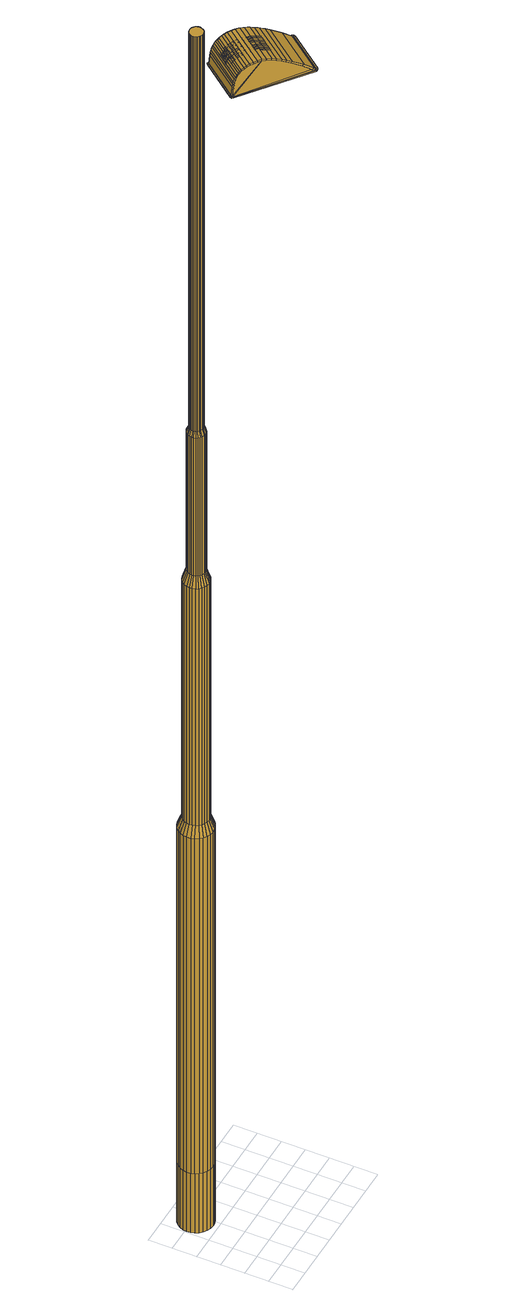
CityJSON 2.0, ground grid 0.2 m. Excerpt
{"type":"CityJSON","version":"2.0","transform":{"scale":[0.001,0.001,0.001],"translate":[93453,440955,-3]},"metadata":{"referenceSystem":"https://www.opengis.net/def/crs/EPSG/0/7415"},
"CityObjects":{
"cityfurniture1":{"type":"CityFurniture","attributes":{"Lichtpunttype":"Straatverlichting","Brondatum":"12-06-2019","Buurt_nummer":"62","Masttype":"TRAMMAST LPH 10M","Lamptype":"CPO-TW 140W KL.728","Buurtnaam":"Hillegersberg Noord","Nummer":"12","Geplaatst_op":"02-12-2010","Wijknummer":"6","Nivo":"0","Datum_laatste_mutatie":"07-06-2019","Straatnaam":"Straatweg","Thema":"Lichtmasten","Beheerobject":"71935/OVL-012","Armatuurtype":"4767 ARM SGS 453 1X CPO-TW 140W K EB OC FG EVSA VLAK GLAS LS-6","Objecthoogte":"10","Klasse":"Verbindingsweg 2-zijdig","Wijknaam":"Hillegersberg-Schiebroek","class":"Paal","function":"Lichtmast"},"geometry":[{"type":"MultiSurface","lod":"2","boundaries":[[[0,1,2,3]],[[4,5,6,7]],[[8,9,10,11]],[[12,13,1,0]],[[14,15,16,17]],[[17,16,9,8]],[[3,2,5,4]],[[11,10,13,12]],[[18,8,11,19]],[[20,0,3,21]],[[22,23,24,25]],[[26,27,28,29]],[[30,31,32,33]],[[19,11,12,34]],[[35,36,23,22]],[[29,28,37,38]],[[34,12,0,20]],[[39,40,27,26]],[[41,4,7,42]],[[43,14,17,44]],[[45,46,31,30]],[[21,3,4,41]],[[44,17,8,18]],[[33,32,15,14]],[[47,48,46,45]],[[49,50,36,35]],[[38,37,50,49]],[[42,7,40,39]],[[23,51,52,24]],[[7,6,53,40]],[[54,55,56,57]],[[58,59,55,54]],[[28,60,61,37]],[[62,63,59,58]],[[64,65,63,62]],[[66,67,65,64]],[[50,68,69,36]],[[37,61,68,50]],[[36,69,51,23]],[[70,71,48,47]],[[57,56,71,70]],[[27,72,60,28]],[[24,52,67,66]],[[40,53,72,27]],[[73,74,75,76]],[[77,78,79,80]],[[81,82,83,84]],[[85,86,87,88]],[[89,90,91,92]],[[92,91,93,94]],[[80,79,95,96]],[[97,98,78,77]],[[99,100,101,102]],[[84,83,103,104]],[[94,93,74,73]],[[105,106,98,97]],[[107,108,106,105]],[[88,87,108,107]],[[104,103,86,85]],[[109,110,82,81]],[[102,101,110,109]],[[74,111,112,75]],[[90,113,114,91]],[[115,116,117,118]],[[78,119,120,79]],[[121,122,123,124]],[[125,126,113,90]],[[87,127,128,108]],[[124,123,129,130]],[[131,132,133,134]],[[91,114,135,93]],[[93,135,111,74]],[[98,136,119,78]],[[118,117,100,99]],[[134,133,122,121]],[[86,137,127,87]],[[79,120,138,95]],[[139,140,116,115]],[[130,129,140,139]],[[108,128,141,106]],[[96,95,126,125]],[[106,141,136,98]],[[75,112,132,131]],[[142,143,144,145]],[[146,147,148,149]],[[150,151,152,153]],[[154,155,143,142]],[[153,152,147,146]],[[156,157,158,159]],[[145,144,151,150]],[[160,161,162,163]],[[163,162,157,156]],[[149,148,164,165]],[[159,158,155,154]],[[166,142,145,167]],[[92,160,163,89]],[[165,164,168,169]],[[170,146,149,171]],[[169,168,172,173]],[[174,175,176,177]],[[177,176,178,179]],[[180,181,182,183]],[[183,182,184,185]],[[185,184,186,187]],[[187,186,188,189]],[[189,188,190,191]],[[192,150,153,193]],[[179,178,161,160]],[[167,145,150,192]],[[194,159,154,195]],[[196,197,198,199]],[[173,172,197,196]],[[199,198,200,201]],[[201,200,202,203]],[[203,202,181,180]],[[191,190,204,205]],[[206,156,159,194]],[[195,154,142,166]],[[193,153,146,170]],[[205,204,175,174]],[[89,163,156,206]],[[207,189,191,208]],[[209,183,185,210]],[[211,165,169,212]],[[213,196,199,214]],[[167,97,77,166]],[[215,180,183,209]],[[210,185,187,216]],[[94,179,160,92]],[[212,169,173,217]],[[217,173,196,213]],[[218,201,203,219]],[[214,199,201,218]],[[76,174,177,73]],[[216,187,189,207]],[[171,149,165,211]],[[208,191,205,220]],[[166,77,80,195]],[[73,177,179,94]],[[220,205,174,76]],[[219,203,180,215]],[[195,80,96,194]],[[214,102,109,213]],[[210,130,139,209]],[[208,134,121,207]],[[218,99,102,214]],[[171,85,88,170]],[[217,81,84,212]],[[219,118,99,218]],[[192,105,97,167]],[[193,107,105,192]],[[220,131,134,208]],[[170,88,107,193]],[[211,104,85,171]],[[194,96,125,206]],[[213,109,81,217]],[[216,124,130,210]],[[209,139,115,215]],[[212,84,104,211]],[[206,125,90,89]],[[207,121,124,216]],[[76,75,131,220]],[[178,176,175,204,190,188,186,184,182,181,202,200,198,197,172,168,164,148,147,152,151,144,143,155,158,157,162,161]],[[116,221,222,117]],[[123,223,224,129]],[[122,225,223,123]],[[112,226,227,132]],[[101,228,229,110]],[[113,230,231,114]],[[83,232,233,103]],[[95,138,234,126]],[[133,235,225,122]],[[140,236,221,116]],[[126,234,230,113]],[[117,222,237,100]],[[111,238,226,112]],[[103,233,137,86]],[[129,224,236,140]],[[132,227,235,133]],[[82,239,232,83]],[[110,229,239,82]],[[100,237,228,101]],[[224,29,38,236]],[[223,26,29,224]],[[236,38,49,221]],[[114,231,240,135]],[[228,25,241,229]],[[222,35,22,237]],[[225,39,26,223]],[[233,242,243,137]],[[135,240,238,111]],[[127,244,245,128]],[[229,241,246,239]],[[120,247,43,138]],[[137,243,244,127]],[[221,49,35,222]],[[119,248,247,120]],[[136,249,248,119]],[[232,250,242,233]],[[237,22,25,228]],[[239,246,250,232]],[[128,245,251,141]],[[141,251,249,136]],[[235,42,39,225]],[[138,43,44,234]],[[230,18,19,231]],[[25,24,66,241]],[[246,64,62,250]],[[231,19,34,240]],[[247,33,14,43]],[[242,58,54,243]],[[226,21,41,227]],[[251,47,45,249]],[[244,57,70,245]],[[240,34,20,238]],[[250,62,58,242]],[[227,41,42,235]],[[234,44,18,230]],[[248,30,33,247]],[[249,45,30,248]],[[245,70,47,251]],[[238,20,21,226]],[[243,54,57,244]],[[241,66,64,246]],[[252,253,254,255]],[[256,257,258,259]],[[260,261,262]],[[255,254,263,264]],[[265,266,267]],[[268,269,270,271]],[[260,272,273,274]],[[275,276,277,278]],[[259,258,279,280]],[[271,270,257,256]],[[267,281,265]],[[282,283,276,275]],[[280,279,284,285]],[[286,287,288,289]],[[278,277,267,266]],[[290,291,292,293]],[[293,292,294,295]],[[295,294,287,286]],[[262,274,260]],[[289,288,253,252]],[[285,284,283,282]],[[264,263,269,268]],[[296,297,298,299]],[[300,301,297,296]],[[302,303,304]],[[303,305,304]],[[303,306,305]],[[307,308,301,300]],[[309,310,298,297,301,308,311,312,313,314,315,316],[317,318,303,302,319,320]],[[303,318,321,306]],[[306,322,305]],[[306,310,309,322]],[[322,309,316,305]],[[299,298,310,306]],[[323,311,308,307]],[[324,288,287,325]],[[326,253,288,324]],[[327,263,254,328]],[[329,269,263,327]],[[328,254,253,326]],[[330,270,269,329]],[[331,332,333,334]],[[335,336,337,262]],[[338,339,336,335]],[[340,341,342,343]],[[344,345,346,347]],[[341,344,347,342]],[[348,340,343,349]],[[215,115,118,219]],[[350,351,352,353]],[[354,355,356,357]],[[355,350,353,356]],[[358,359,360,361]],[[362,363,364,365]],[[366,358,361,367]],[[368,369,370,371]],[[372,362,365,373]],[[374,348,349,375]],[[376,377,378,379]],[[363,376,379,364]],[[380,381,382,383]],[[369,372,373,370]],[[381,366,367,382]],[[384,385,386,387]],[[359,384,387,360]],[[388,380,383,389]],[[377,390,391,378]],[[385,374,375,386]],[[392,393,394,395]],[[396,392,395,397]],[[398,396,397,399]],[[400,401,402,403]],[[404,405,406,407]],[[405,408,409,406]],[[393,404,407,394]],[[410,411,412,413]],[[414,415,416,417]],[[418,419,420,421]],[[415,422,423,416]],[[424,425,426,427]],[[411,428,429,412]],[[430,431,432,433]],[[434,435,436,437]],[[408,418,421,409]],[[438,414,417,439]],[[435,410,413,436]],[[440,430,433,441]],[[419,434,437,420]],[[431,438,439,432]],[[425,442,443,426]],[[442,440,441,443]],[[444,445,446,447]],[[448,449,450,451]],[[452,453,454,455]],[[453,444,447,454]],[[456,400,403,457]],[[445,448,451,446]],[[449,456,457,450]],[[458,459,460,461]],[[462,463,464,465]],[[466,467,468,469]],[[459,470,471,460]],[[472,473,474,475]],[[463,476,477,464]],[[351,478,479,352]],[[467,452,455,468]],[[480,472,475,481]],[[482,458,461,483]],[[473,466,469,474]],[[478,484,485,479]],[[484,482,483,485]],[[486,462,465,487]],[[470,486,487,471]],[[488,276,283,489]],[[490,277,276,488]],[[491,267,277,490]],[[273,281,267,491]],[[492,493,494,495]],[[317,496,307]],[[497,498,499]],[[304,500,501]],[[502,503,319,302]],[[503,502,493,492]],[[320,319,496]],[[302,304,501]],[[493,502,302,303]],[[299,306,321,317]],[[317,320,496]],[[307,300,296]],[[501,496,319,302]],[[317,296,299]],[[496,323,307]],[[497,499,317,320,492,495,504]],[[317,307,296]],[[505,506,339,338]],[[507,508,509,510]],[[511,291,512,513]],[[510,509,506,505]],[[513,512,508,507]],[[514,292,291,511]],[[325,287,294,515]],[[515,294,292,514]],[[516,517,518,519]],[[520,521,522,523]],[[524,525,526,527]],[[528,529,530,531]],[[532,533,534,535]],[[536,532,535,537]],[[538,539,540,541]],[[542,536,537,543]],[[525,542,543,526]],[[521,544,545,522]],[[529,516,519,530]],[[517,520,523,518]],[[546,528,531,547]],[[533,546,547,534]],[[548,538,541,549]],[[550,551,552,553]],[[554,548,549,555]],[[556,557,558,559]],[[560,561,562,563]],[[564,565,566,567]],[[557,550,553,558]],[[568,569,570,571]],[[572,554,555,573]],[[574,575,576,577]],[[575,568,571,576]],[[561,572,573,562]],[[578,560,563,579]],[[422,574,577,423]],[[565,578,579,566]],[[551,564,567,552]],[[580,581,582,583]],[[584,585,586,587]],[[588,589,590,591]],[[585,592,593,586]],[[594,595,596,597]],[[595,598,599,596]],[[600,580,583,601]],[[589,594,597,590]],[[598,602,603,599]],[[602,600,601,603]],[[604,588,591,605]],[[606,607,608,609]],[[610,606,609,611]],[[612,604,605,613]],[[592,612,613,593]],[[496,312,311,323]],[[500,314,313,501]],[[614,337,615]],[[615,337,336,616]],[[617,506,509,618]],[[265,619,614,281]],[[501,313,312,496]],[[615,619,614]],[[305,316,315,304]],[[620,621,508]],[[304,315,314,500]],[[512,291,290]],[[622,339,506,617]],[[616,336,339,622]],[[508,512,620]],[[290,620,512]],[[618,509,508,621]],[[260,623,261]],[[624,491,490,625]],[[273,491,624]],[[624,272,273]],[[489,283,284,626]],[[626,284,279,627]],[[628,258,257,629]],[[629,257,270,330]],[[627,279,258,628]],[[630,368,371,631]],[[632,633,634,635]],[[636,637,638,639]],[[640,641,642,643]],[[633,644,645,634]],[[637,632,635,638]],[[644,630,631,645]],[[646,647,648,649]],[[650,651,652,653]],[[494,654,504,495]],[[655,640,643,656]],[[657,655,656,658]],[[659,650,653,660]],[[492,320,319,503]],[[651,661,662,652]],[[663,646,649,664]],[[665,666,667,668]],[[666,659,660,667]],[[647,665,668,648]],[[661,669,670,662]],[[654,498,504]],[[669,657,658,670]],[[494,493,303,318,321,671,498,654]],[[497,504,498]],[[671,499,498]],[[499,671,317]],[[321,317,671]],[[672,514,511,673]],[[674,328,326,675]],[[676,515,514,672]],[[677,327,328,674]],[[678,329,327,677]],[[679,505,338,680]],[[681,510,505,679]],[[682,629,330,623]],[[683,628,629,682]],[[684,488,489,685]],[[686,626,627,687]],[[625,490,488,684]],[[680,338,335,688]],[[689,324,325,690]],[[675,326,324,689]],[[687,627,628,683]],[[673,511,513,691]],[[688,335,262,261]],[[691,513,507,692]],[[692,507,510,681]],[[623,330,329,678]],[[690,325,515,676]],[[685,489,626,686]],[[619,615,271]],[[271,256,259,280,285,282,275,278,266,619]],[[693,694,695,696]],[[696,695,332,331]],[[697,698,694,693]],[[334,699,700,697,693,696,331]],[[701,702,703,704]],[[705,706,707,708]],[[700,709,698,697]],[[699,710,709,700]],[[710,333,332,695,694,698,709]],[[711,712,713,714]],[[706,715,716,707]],[[334,333,710,699]],[[717,718,719,720]],[[721,701,704,722]],[[607,705,708,608]],[[718,711,714,719]],[[712,723,724,713]],[[715,717,720,716]],[[723,721,722,724]],[[262,337,614,274]],[[621,290,293,295,286,289,252,255,264,268,271,615,616,622,617,618]],[[621,620,290]],[[260,272,624]],[[624,625,684,685,686,687,683,682,623,260]],[[619,266,265]],[[691,692,681,679,680,688,261,623,678,677,674,675,689,690,676,672,673]]]}]}
},
"vertices":[
[298,749,1460],[298,749,860],[303,781,860],[303,781,1460],[300,812,1460],[300,812,860],[291,842,860],[291,842,1460],[243,668,1460],[243,668,860],[268,690,860],[268,690,1460],[286,718,1460],[286,718,860],[186,643,1460],[186,643,860],[216,653,860],[216,653,1460],[243,668,4860],[268,690,4860],[298,749,4860],[303,781,4860],[101,917,4860],[101,917,1460],[73,900,1460],[73,900,4860],[253,894,4860],[253,894,1460],[226,912,1460],[226,912,4860],[122,645,1460],[122,645,860],[154,641,860],[154,641,1460],[286,718,4860],[131,926,4860],[131,926,1460],[194,924,1460],[194,924,4860],[275,870,4860],[275,870,1460],[300,812,4860],[291,842,4860],[186,643,4860],[216,653,4860],[92,657,1460],[92,657,860],[64,676,1460],[64,676,860],[163,929,4860],[163,929,1460],[101,917,860],[73,900,860],[275,870,860],[17,757,1460],[17,757,860],[27,727,860],[27,727,1460],[15,789,1460],[15,789,860],[226,912,860],[194,924,860],[19,821,1460],[19,821,860],[31,852,1460],[31,852,860],[50,879,1460],[50,879,860],[163,929,860],[131,926,860],[42,700,1460],[42,700,860],[253,894,860],[235,764,8860],[235,764,7460],[238,781,7460],[238,781,8860],[143,710,7460],[134,679,7360],[157,675,7360],[160,707,7460],[95,818,7460],[65,834,7360],[56,810,7360],[89,802,7460],[87,769,7460],[55,762,7360],[62,740,7360],[92,752,7460],[206,722,8860],[206,722,7460],[219,734,7460],[219,734,8860],[229,748,7460],[229,748,8860],[181,677,7360],[176,709,7460],[126,716,7460],[110,688,7360],[131,852,7460],[117,882,7360],[97,871,7360],[117,844,7460],[53,786,7360],[86,785,7460],[112,726,7460],[90,701,7360],[101,739,7460],[73,719,7360],[104,832,7460],[79,855,7360],[265,756,7360],[268,780,7360],[225,697,7360],[242,712,7360],[164,859,7460],[164,892,7360],[140,889,7360],[147,858,7460],[134,679,4960],[157,675,4960],[223,828,7460],[248,847,7360],[231,865,7360],[211,840,7460],[192,714,7460],[204,685,7360],[62,740,4960],[73,719,4960],[211,880,7360],[197,850,7460],[236,797,7460],[267,804,7360],[259,826,7360],[231,814,7460],[256,733,7360],[110,688,4960],[55,762,4960],[181,677,4960],[180,856,7460],[188,889,7360],[90,701,4960],[148,728,8910],[148,728,12910],[135,732,12910],[135,732,8910],[109,760,8910],[109,760,12910],[105,773,12910],[105,773,8910],[124,740,8910],[124,740,12910],[115,749,12910],[115,749,8910],[160,726,8910],[160,726,12910],[185,731,8910],[185,731,12910],[172,727,12910],[172,727,8910],[205,745,8910],[205,745,12910],[196,736,12910],[196,736,8910],[104,785,12910],[104,785,8910],[143,710,8860],[126,716,8860],[106,797,12910],[106,797,8910],[92,752,8860],[87,769,8860],[111,810,12910],[111,810,8910],[219,781,8910],[219,781,12910],[217,769,12910],[217,769,8910],[212,756,12910],[212,756,8910],[163,840,8910],[163,840,12910],[176,839,12910],[176,839,8910],[188,834,12910],[188,834,8910],[199,827,12910],[199,827,8910],[209,817,12910],[209,817,8910],[214,807,12910],[214,807,8910],[112,726,8860],[101,739,8860],[176,709,8860],[160,707,8860],[118,821,8910],[118,821,12910],[128,830,12910],[128,830,8910],[138,836,12910],[138,836,8910],[151,839,12910],[151,839,8910],[219,794,12910],[219,794,8910],[192,714,8860],[223,828,8860],[231,814,8860],[180,856,8860],[197,850,8860],[86,785,8860],[89,802,8860],[104,832,8860],[117,844,8860],[164,859,8860],[211,840,8860],[95,818,8860],[131,852,8860],[147,858,8860],[236,797,8860],[164,892,4960],[140,889,4960],[231,865,4960],[211,880,4960],[248,847,4960],[268,780,4960],[267,804,4960],[97,871,4960],[79,855,4960],[225,697,4960],[242,712,4960],[56,810,4960],[53,786,4960],[204,685,4960],[259,826,4960],[188,889,4960],[117,882,4960],[265,756,4960],[65,834,4960],[256,733,4960],[50,879,4860],[15,789,4860],[17,757,4860],[27,727,4860],[42,700,4860],[31,852,4860],[154,641,4860],[122,645,4860],[92,657,4860],[19,821,4860],[64,676,4860],[557,753,12572],[551,746,12577],[572,730,12585],[578,737,12579],[682,657,12575],[682,644,12581],[714,619,12566],[713,633,12561],[214,507,12321],[215,506,12332],[215,519,12324],[595,711,12590],[600,719,12584],[989,424,12321],[977,434,12342],[991,410,12336],[626,700,12585],[622,690,12591],[651,668,12589],[653,679,12583],[738,100,12321],[766,92,12321],[214,520,12321],[840,536,12473],[847,518,12474],[926,459,12402],[914,481,12406],[748,594,12547],[745,609,12543],[1005,400,12321],[809,559,12498],[815,542,12500],[782,568,12525],[778,584,12522],[526,778,12551],[518,772,12555],[532,760,12567],[540,767,12562],[498,801,12512],[487,797,12514],[496,789,12529],[506,794,12526],[506,781,12543],[515,787,12539],[764,76,12323],[764,76,12316],[777,83,12316],[777,83,12323],[749,80,12323],[749,80,12316],[509,713,12316],[642,667,12316],[474,837,12323],[1011,420,12323],[1015,392,12323],[211,497,12323],[211,497,12316],[1020,406,12316],[1015,392,12316],[203,510,12316],[208,525,12316],[446,833,12316],[459,841,12316],[474,837,12316],[1011,420,12316],[744,123,12316],[969,414,12316],[339,494,12316],[417,376,12316],[970,413,12316],[1020,406,12323],[203,510,12323],[299,459,12567],[283,470,12555],[317,445,12577],[362,410,12590],[338,429,12585],[389,390,12591],[418,368,12589],[412,421,12427],[596,659,12427],[601,654,12443],[418,417,12443],[215,519,12327],[454,827,12327],[454,827,12324],[222,515,12408],[459,821,12408],[571,565,12590],[602,542,12582],[607,548,12582],[576,572,12590],[634,516,12567],[667,490,12549],[672,497,12549],[639,522,12567],[542,587,12592],[547,594,12592],[406,672,12530],[416,665,12544],[421,671,12544],[411,679,12530],[389,686,12499],[397,680,12515],[402,686,12515],[394,692,12499],[437,669,12556],[453,657,12568],[457,664,12568],[442,675,12556],[552,600,12592],[581,578,12590],[586,584,12590],[557,606,12592],[425,678,12544],[430,684,12544],[481,656,12578],[502,640,12586],[507,646,12586],[485,662,12578],[525,621,12591],[530,627,12591],[515,608,12591],[520,614,12591],[612,554,12582],[644,529,12567],[649,535,12567],[617,561,12582],[407,692,12515],[416,685,12530],[421,691,12530],[412,698,12515],[471,643,12578],[492,627,12586],[497,633,12586],[476,650,12578],[398,698,12499],[403,705,12499],[677,503,12549],[682,510,12549],[387,647,12530],[396,640,12544],[401,646,12544],[392,653,12530],[377,654,12515],[382,661,12515],[369,660,12499],[374,667,12499],[615,491,12567],[648,465,12549],[653,471,12549],[619,497,12567],[407,631,12556],[423,620,12568],[428,625,12568],[412,638,12556],[442,605,12578],[447,611,12578],[572,504,12582],[605,478,12567],[610,484,12567],[578,510,12582],[443,564,12586],[467,544,12591],[472,551,12591],[448,570,12586],[463,589,12586],[486,570,12591],[491,576,12591],[468,595,12586],[493,524,12592],[498,531,12592],[349,636,12499],[358,629,12515],[363,635,12515],[354,642,12499],[638,453,12549],[642,459,12549],[388,606,12556],[403,594,12568],[408,601,12568],[393,612,12556],[513,550,12592],[542,527,12590],[547,534,12590],[517,556,12592],[421,580,12578],[426,587,12578],[377,614,12544],[382,621,12544],[367,622,12530],[371,629,12530],[473,601,12586],[496,582,12591],[501,589,12591],[478,608,12586],[522,562,12592],[552,540,12590],[557,546,12590],[527,569,12592],[433,632,12568],[451,618,12578],[456,624,12578],[438,638,12568],[583,516,12582],[588,523,12582],[483,614,12586],[506,595,12591],[511,601,12591],[487,620,12586],[592,529,12582],[624,503,12567],[629,510,12567],[597,535,12582],[406,652,12544],[417,644,12556],[423,650,12556],[411,659,12544],[533,574,12592],[538,581,12592],[387,667,12515],[397,660,12530],[401,666,12530],[392,673,12515],[658,478,12549],[663,484,12549],[428,656,12556],[433,662,12556],[379,673,12499],[384,679,12499],[461,631,12578],[466,637,12578],[443,644,12568],[448,651,12568],[561,553,12590],[566,559,12590],[612,215,12474],[580,240,12500],[689,153,12402],[753,102,12336],[423,371,12479],[649,662,12479],[826,524,12460],[601,233,12460],[208,525,12323],[682,171,12386],[913,456,12380],[710,149,12356],[459,841,12323],[446,833,12323],[515,709,12479],[344,489,12479],[640,203,12425],[226,513,12435],[462,818,12435],[237,505,12480],[473,809,12480],[467,814,12459],[230,510,12459],[253,494,12514],[479,803,12498],[245,500,12498],[262,487,12529],[272,480,12543],[474,499,12592],[502,477,12590],[507,483,12590],[479,505,12592],[533,453,12582],[565,428,12567],[570,434,12567],[538,460,12582],[330,610,12499],[338,603,12515],[343,610,12515],[335,616,12499],[423,538,12586],[447,519,12591],[452,525,12591],[428,545,12586],[369,580,12556],[384,569,12568],[389,575,12568],[373,587,12556],[357,589,12544],[362,596,12544],[575,440,12567],[608,415,12549],[613,421,12549],[580,447,12567],[347,597,12530],[352,603,12530],[599,402,12549],[604,408,12549],[402,555,12578],[407,561,12578],[543,466,12582],[548,472,12582],[357,609,12530],[366,602,12544],[371,609,12544],[362,616,12530],[512,490,12590],[517,496,12590],[339,623,12499],[348,616,12515],[353,622,12515],[344,629,12499],[433,551,12586],[457,532,12591],[462,538,12591],[438,558,12586],[378,593,12556],[393,582,12568],[398,588,12568],[383,599,12556],[585,453,12567],[618,427,12549],[623,434,12549],[590,459,12567],[483,512,12592],[488,518,12592],[522,502,12590],[553,479,12582],[558,485,12582],[527,509,12590],[412,568,12578],[417,574,12578],[556,415,12567],[589,389,12549],[594,396,12549],[560,421,12567],[320,597,12499],[329,591,12515],[334,597,12515],[325,604,12499],[374,556,12568],[392,542,12578],[397,548,12578],[379,562,12568],[337,584,12530],[342,590,12530],[414,526,12586],[437,507,12591],[442,513,12591],[419,532,12586],[464,486,12592],[469,492,12592],[524,441,12582],[528,447,12582],[493,464,12590],[497,471,12590],[359,568,12556],[364,574,12556],[319,578,12515],[328,571,12530],[333,578,12530],[324,584,12515],[310,585,12499],[315,591,12499],[347,577,12544],[352,583,12544],[453,828,12321],[465,830,12332],[466,829,12334],[473,821,12437],[478,818,12459],[465,830,12321],[489,808,12495],[483,813,12479],[471,824,12411],[408,363,12583],[725,110,12342],[665,159,12406],[548,266,12525],[514,292,12547],[481,319,12566],[448,343,12581],[462,670,12568],[467,676,12568],[426,698,12530],[435,691,12544],[440,697,12544],[431,704,12530],[408,711,12499],[417,705,12515],[422,711,12515],[413,718,12499],[595,465,12567],[628,440,12549],[633,447,12549],[600,471,12567],[447,681,12556],[452,688,12556],[368,642,12515],[377,634,12530],[382,641,12530],[372,648,12515],[432,592,12578],[453,577,12586],[457,583,12586],[437,599,12578],[866,493,12425],[562,491,12582],[567,498,12582],[531,515,12590],[536,521,12590],[413,607,12568],[418,613,12568],[477,557,12591],[481,563,12591],[359,648,12499],[364,654,12499],[387,627,12544],[398,618,12556],[403,625,12556],[392,633,12544],[503,537,12592],[508,543,12592],[939,437,12352],[260,476,12526],[251,483,12512],[332,421,12579],[312,436,12572],[269,469,12539],[355,403,12584],[381,384,12585],[225,501,12437],[221,503,12411],[230,498,12459],[436,340,12575],[467,316,12561],[592,217,12473],[562,241,12498],[531,266,12522],[499,290,12543],[215,506,12334],[295,449,12562],[280,461,12551],[243,489,12496],[235,493,12479],[388,441,12434],[572,678,12434],[583,670,12423],[399,432,12423],[388,441,12452],[572,678,12452],[412,421,12459],[399,432,12462],[546,402,12567],[579,377,12549],[584,383,12549],[551,408,12567],[337,564,12544],[349,555,12556],[354,561,12556],[342,570,12544],[583,670,12462],[596,659,12459],[427,494,12591],[454,473,12592],[459,480,12592],[432,500,12591],[364,543,12568],[369,550,12568],[383,529,12578],[404,513,12586],[409,519,12586],[387,536,12578],[514,428,12582],[519,434,12582],[483,452,12590],[488,458,12590]
]}
